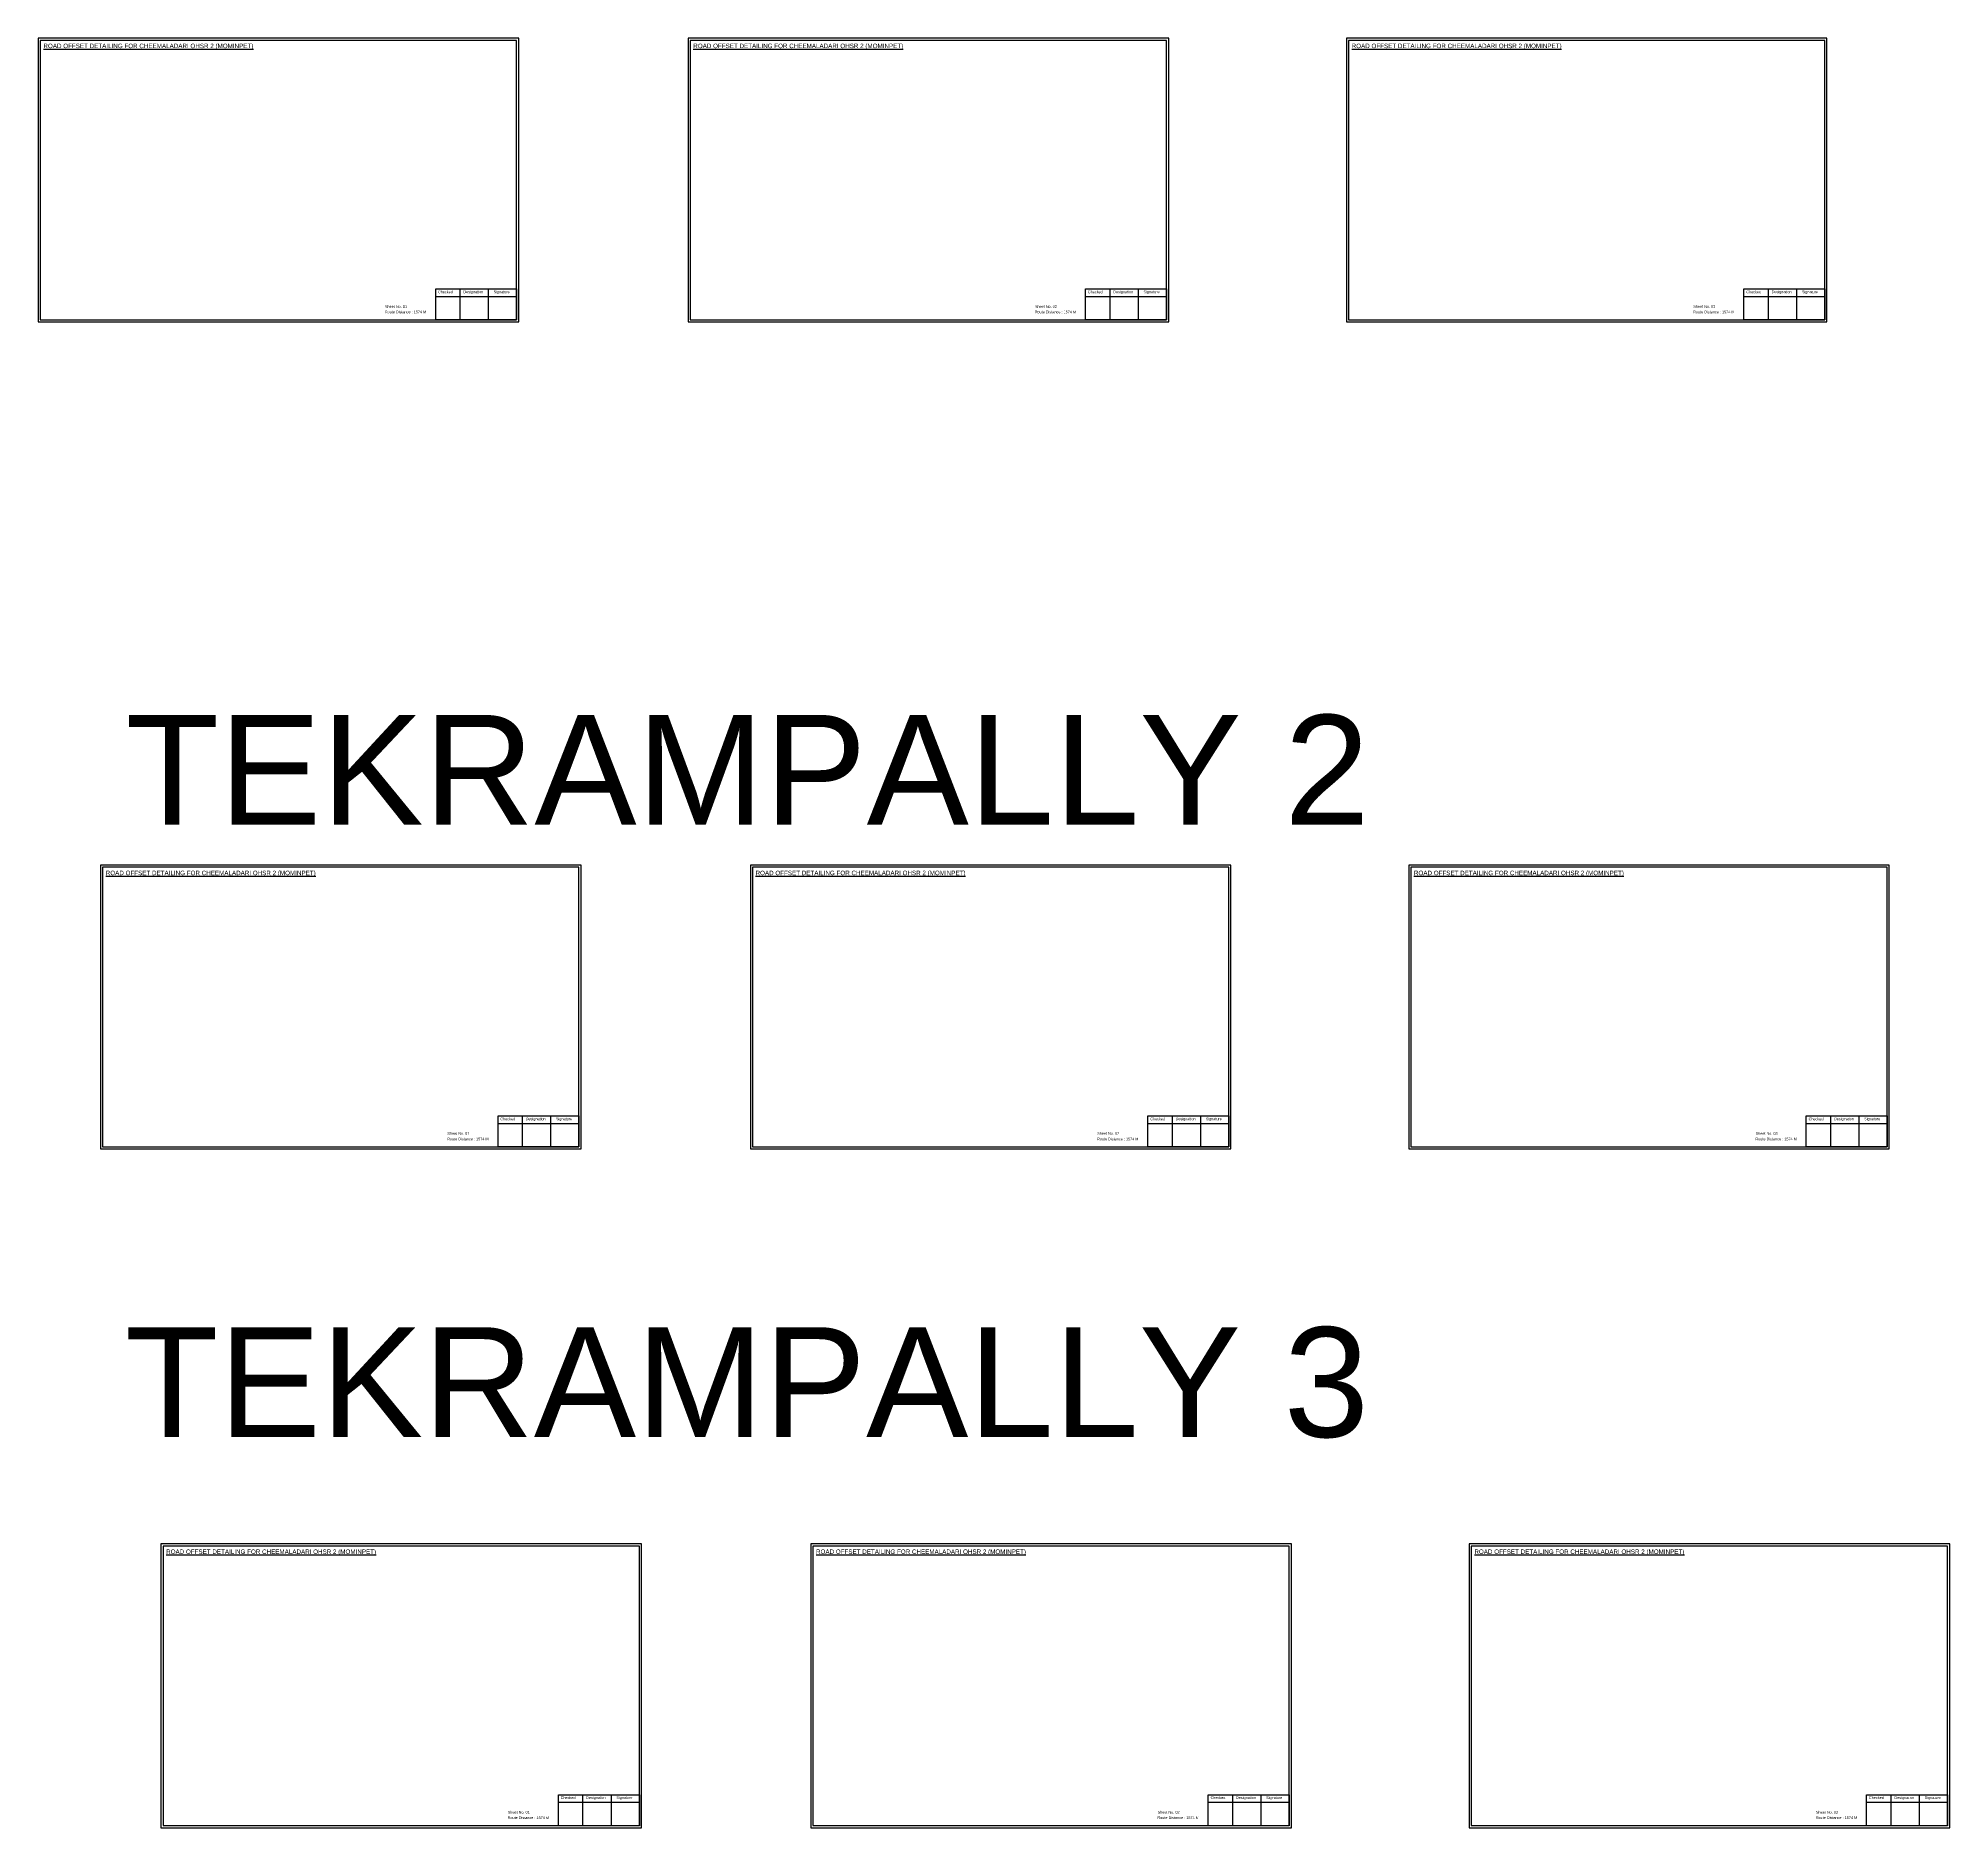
# Model space of a CAD drawing. Header units: inches. Extents: x -117 to 51867, y -12715 to 3423.
# Drawn here: x 20612 to 22746, y -2359 to -362 of the extents above; entities that cross this region are included whole.
import ezdxf

# ---------------------------------------------------------------- set-up
doc = ezdxf.new("R2010")
doc.units = ezdxf.units.IN
doc.header["$MEASUREMENT"] = 0
doc.layers.add('PDF_Geometry', color=7, linetype='Continuous')
doc.layers.add('PDF_Text', color=5, linetype='Continuous')
doc.styles.add('PDF Arial', font='arial.ttf')
doc.styles.get("Standard").update_dxf_attribs({"font": 'arial.ttf'})

msp = doc.modelspace()

# ---------------------------------------------------------------- linework, layer by layer
at = {"layer": 'PDF_Geometry'}
for points in [[(20611.8, -362), (20611.8, -678.7), (21148.3, -678.7), (21148.3, -362)], [(21337.3, -362), (21337.3, -678.7), (21873.8, -678.7), (21873.8, -362)], [(22072.3, -362), (22072.3, -678.7), (22608.7, -678.7), (22608.7, -362)], [(20614.1, -364.4), (20614.1, -676.3), (21145.9, -676.3), (21145.9, -364.4)], [(21339.6, -364.4), (21339.6, -676.3), (21871.3, -676.3), (21871.3, -364.4)], [(22074.6, -364.4), (22074.6, -676.3), (22606.3, -676.3), (22606.3, -364.4)], [(20681.4, -1285.1), (20681.4, -1601.8), (21217.9, -1601.8), (21217.9, -1285.1)], [(20683.7, -1287.4), (20683.7, -1599.4), (21215.4, -1599.4), (21215.4, -1287.4)], [(21406.9, -1285.1), (21406.9, -1601.8), (21943.3, -1601.8), (21943.3, -1285.1)], [(21409.2, -1287.4), (21409.2, -1599.4), (21940.9, -1599.4), (21940.9, -1287.4)], [(22141.9, -1285.1), (22141.9, -1601.8), (22678.3, -1601.8), (22678.3, -1285.1)], [(22144.2, -1287.4), (22144.2, -1599.4), (22675.9, -1599.4), (22675.9, -1287.4)], [(20748.8, -2042.7), (20748.8, -2359.4), (21285.3, -2359.4), (21285.3, -2042.7)], [(20751.2, -2045.1), (20751.2, -2357), (21282.9, -2357), (21282.9, -2045.1)], [(21474.3, -2042.7), (21474.3, -2359.4), (22010.8, -2359.4), (22010.8, -2042.7)], [(21476.6, -2045.1), (21476.6, -2357), (22008.4, -2357), (22008.4, -2045.1)], [(22209.3, -2042.7), (22209.3, -2359.4), (22745.8, -2359.4), (22745.8, -2042.7)], [(22211.6, -2045.1), (22211.6, -2357), (22743.4, -2357), (22743.4, -2045.1)]]:
    msp.add_lwpolyline(points, close=True, dxfattribs=at)
at = {"layer": 'PDF_Geometry', "color": 242, "true_color": 0xcc1f26}
for points in [[(21145.9, -676.4), (21055.5, -676.4), (21055.5, -641.8), (21145.9, -641.8)], [(21871.3, -676.4), (21781, -676.4), (21781, -641.8), (21871.3, -641.8)], [(22606.3, -676.4), (22516, -676.4), (22516, -641.8), (22606.3, -641.8)], [(21215.4, -1599.5), (21125.1, -1599.5), (21125.1, -1564.9), (21215.4, -1564.9)], [(21940.9, -1599.5), (21850.6, -1599.5), (21850.6, -1564.9), (21940.9, -1564.9)], [(22675.9, -1599.5), (22585.6, -1599.5), (22585.6, -1564.9), (22675.9, -1564.9)], [(21282.9, -2357.1), (21192.5, -2357.1), (21192.5, -2322.5), (21282.9, -2322.5)], [(22008.4, -2357.1), (21918, -2357.1), (21918, -2322.5), (22008.4, -2322.5)], [(22743.4, -2357.1), (22653, -2357.1), (22653, -2322.5), (22743.4, -2322.5)]]:
    msp.add_lwpolyline(points, close=True, dxfattribs=at)
for points in [[(21055.5, -650.2), (21145.9, -650.2)], [(21082.5, -641.8), (21082.5, -676.4)], [(21114.2, -641.8), (21114.2, -676.4)], [(21781, -650.2), (21871.3, -650.2)], [(21808, -641.8), (21808, -676.4)], [(21839.7, -641.8), (21839.7, -676.4)], [(22516, -650.2), (22606.3, -650.2)], [(22543, -641.8), (22543, -676.4)], [(22574.7, -641.8), (22574.7, -676.4)], [(21125.1, -1573.3), (21215.4, -1573.3)], [(21152.1, -1564.9), (21152.1, -1599.5)], [(21183.8, -1564.9), (21183.8, -1599.5)], [(21850.6, -1573.3), (21940.9, -1573.3)], [(21877.6, -1564.9), (21877.6, -1599.5)], [(21909.3, -1564.9), (21909.3, -1599.5)], [(22585.6, -1573.3), (22675.9, -1573.3)], [(22612.6, -1564.9), (22612.6, -1599.5)], [(22644.3, -1564.9), (22644.3, -1599.5)], [(21219.5, -2322.5), (21219.5, -2357.1)], [(21251.3, -2322.5), (21251.3, -2357.1)], [(21945, -2322.5), (21945, -2357.1)], [(21976.7, -2322.5), (21976.7, -2357.1)], [(22680, -2322.5), (22680, -2357.1)], [(22711.7, -2322.5), (22711.7, -2357.1)], [(21192.5, -2330.9), (21282.9, -2330.9)], [(21918, -2330.9), (22008.4, -2330.9)], [(22653, -2330.9), (22743.4, -2330.9)]]:
    msp.add_lwpolyline(points, dxfattribs=at)

# ---------------------------------------------------------------- texts
at = {"color": 242, "true_color": 0xcd2027}
for p in [(20617.6, -373.1), (21343.1, -373.1), (22078.1, -373.1), (20687.2, -1296.2), (21412.6, -1296.2), (22147.6, -1296.2), (20754.6, -2053.8), (21480.1, -2053.8), (22215.1, -2053.8)]:
    msp.add_text('%%UROAD OFFSET DETAILING FOR CHEEMALADARI OHSR 2 (MOMINPET)', height=5, dxfattribs=at).set_placement(p)
for s, height, p in [('Sheet No. 01', 3, (20999, -663)), ('Sheet No. 02', 3, (21724.5, -663)), ('Sheet No. 03', 3, (22459.5, -663)), ('Route Distance : 1574 M', 3, (20998.8, -669)), ('Route Distance : 1574 M', 3, (21724.3, -669)), ('Route Distance : 1574 M', 3, (22459.3, -669)), ('TEKRAMPALLY 2', 122.535, (20709.2, -1239.9)), ('Sheet No. 01', 3, (21068.6, -1586)), ('Route Distance : 1574 M', 3, (21068.4, -1592.1)), ('Route Distance : 1574 M', 3, (21793.9, -1592.1)), ('Sheet No. 02', 3, (21794.1, -1586)), ('Route Distance : 1574 M', 3, (22528.9, -1592.1)), ('Sheet No. 03', 3, (22529.1, -1586)), ('TEKRAMPALLY 3', 122.535, (20708.6, -1923.3)), ('Sheet No. 01', 3, (21136, -2343.6)), ('Route Distance : 1574 M', 3, (21135.9, -2349.7)), ('Sheet No. 02', 3, (21861.5, -2343.6)), ('Route Distance : 1574 M', 3, (21861.3, -2349.7)), ('Sheet No. 03', 3, (22596.5, -2343.6)), ('Route Distance : 1574 M', 3, (22596.3, -2349.7))]:
    msp.add_text(s, height=height).set_placement(p)
at = {"layer": 'PDF_Text', "color": 7, "attachment_point": 7, "style": 'PDF Arial'}
for s, insert, char_height in [('Checked', (21058.1, -646.7), 3), ('Designation', (21086.5, -647.5), 3.001), ('Signature', (21120.2, -647.5), 3), ('Checked', (21783.6, -646.7), 3), ('Designation', (21812, -647.5), 3.001), ('Signature', (21845.7, -647.5), 3), ('Checked', (22518.6, -646.7), 3), ('Designation', (22547, -647.5), 3.001), ('Signature', (22580.7, -647.5), 3), ('Checked', (21127.7, -1569.8), 3), ('Designation', (21156.1, -1570.6), 3.001), ('Signature', (21189.8, -1570.6), 3), ('Checked', (21853.2, -1569.8), 3), ('Designation', (21881.6, -1570.6), 3.001), ('Signature', (21915.2, -1570.6), 3), ('Checked', (22588.2, -1569.8), 3), ('Designation', (22616.6, -1570.6), 3.001), ('Signature', (22650.2, -1570.6), 3), ('Checked', (21195.1, -2327.4), 3), ('Designation', (21223.5, -2328.2), 3.001), ('Signature', (21257.2, -2328.2), 3), ('Checked', (21920.6, -2327.4), 3), ('Designation', (21949, -2328.2), 3.001), ('Signature', (21982.7, -2328.2), 3), ('Checked', (22655.6, -2327.4), 3), ('Designation', (22684, -2328.2), 3.001), ('Signature', (22717.7, -2328.2), 3)]:
    msp.add_mtext(s, dxfattribs=dict(at, insert=insert, char_height=char_height))

doc.saveas('drawing.dxf')
